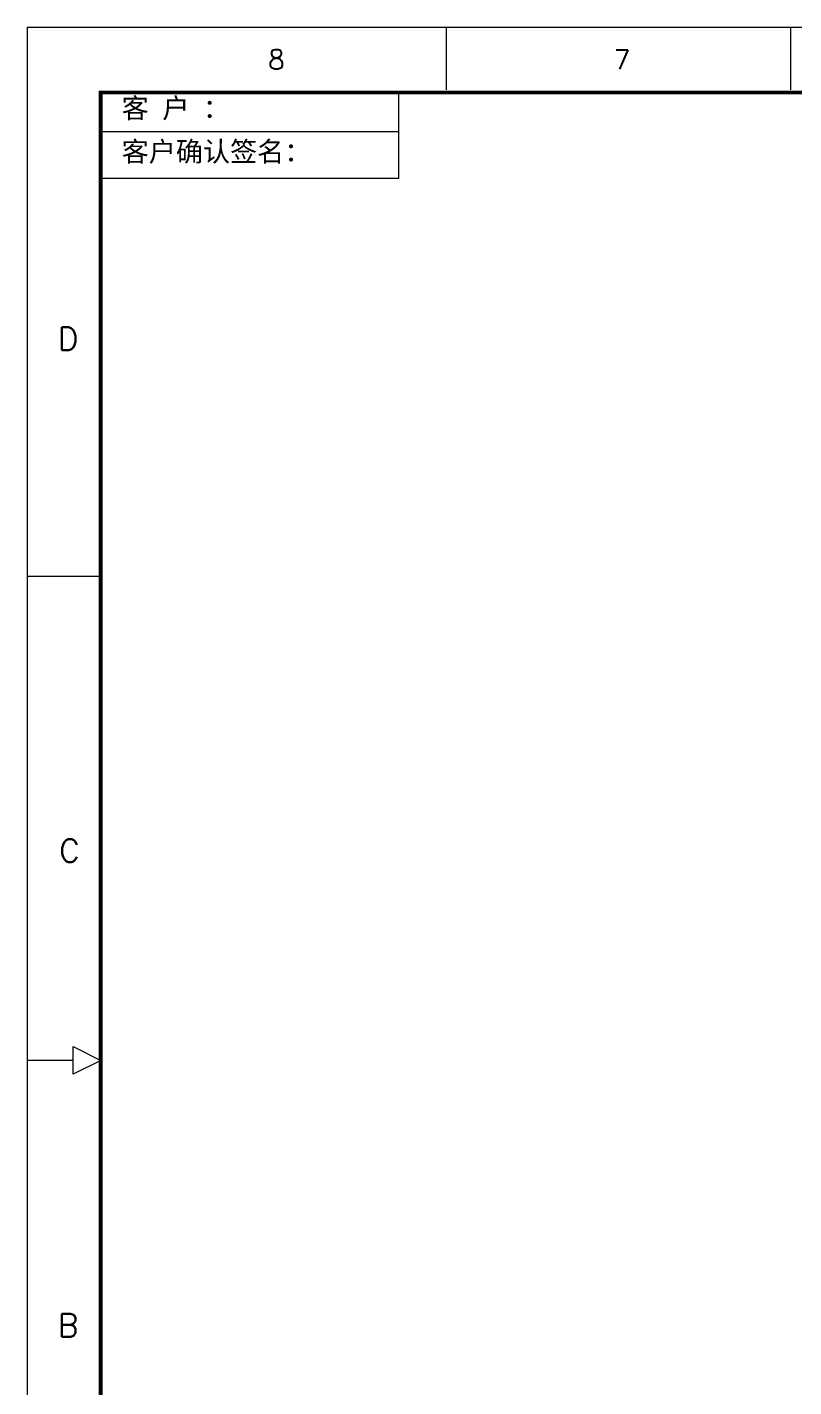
# Model space of a CAD drawing. Extents: x 105 to 1195, y -174 to 82.
# Drawn here: x 977.5 to 1034.6, y -121.4 to -20.3 of the extents above; entities that cross this region are included whole.
import ezdxf

# ---------------------------------------------------------------- set-up
doc = ezdxf.new("R2010")
doc.units = 0
doc.header["$MEASUREMENT"] = 0
doc.layers.add('D', color=4, linetype='Continuous')
doc.styles.add('ROMANS', font='romans')

msp = doc.modelspace()

# ---------------------------------------------------------------- linework, layer by layer
at = {"layer": 'D', "lineweight": 9}
for p, q in [((977.529, -20.285), (977.529, -173.877)), ((977.529, -20.285), (1194.746, -20.285)), ((1008.713, -20.285), (1008.713, -24.93)), ((1034.333, -20.285), (1034.333, -24.93)), ((1005.192, -31.531), (1005.192, -25.145)), ((1005.192, -28.063), (982.998, -28.063)), ((1005.192, -31.531), (982.998, -31.531)), ((977.529, -61.088), (982.998, -61.088)), ((980.947, -98.116), (980.947, -96.065)), ((980.947, -98.116), (980.947, -96.065)), ((980.947, -96.065), (982.998, -97.09)), ((980.947, -96.065), (982.998, -97.09)), ((980.947, -97.09), (977.529, -97.09)), ((982.998, -97.09), (980.947, -98.116)), ((982.998, -97.09), (980.947, -98.116))]:
    msp.add_line(p, q, dxfattribs=at)
at = {"layer": 'D', "lineweight": 9, "const_width": 0.285}
msp.add_lwpolyline([(1188.251, -25.141), (982.998, -25.141), (982.998, -169.021), (1188.251, -169.021), (1188.251, -25.141)], dxfattribs=at)

# ---------------------------------------------------------------- texts
at = {"layer": 'D', "lineweight": 9, "style": 'ROMANS'}
for s, height, p in [('8', 1.452, (995.455, -23.408)), ('7', 1.452, (1021.169, -23.408)), ('D', 1.709, (979.812, -44.306)), ('C', 1.709, (979.909, -82.361)), ('B', 1.709, (979.812, -117.641))]:
    msp.add_text(s, height=height, dxfattribs=at).set_placement(p)
at = {"layer": 'D', "lineweight": 9, "char_height": 1.47758, "attachment_point": 1, "style": 'ROMANS'}
for s, insert, width in [('{\\fSimSun|b0|i0|c134|p2;客 户 ：   }', (984.563, -25.561), 26.45173), ('{\\fSimSun|b0|i0|c134|p2;客户确认签名：}', (984.563, -28.791), 19.58853)]:
    msp.add_mtext(s, dxfattribs=dict(at, insert=insert, width=width))

doc.saveas('drawing.dxf')
